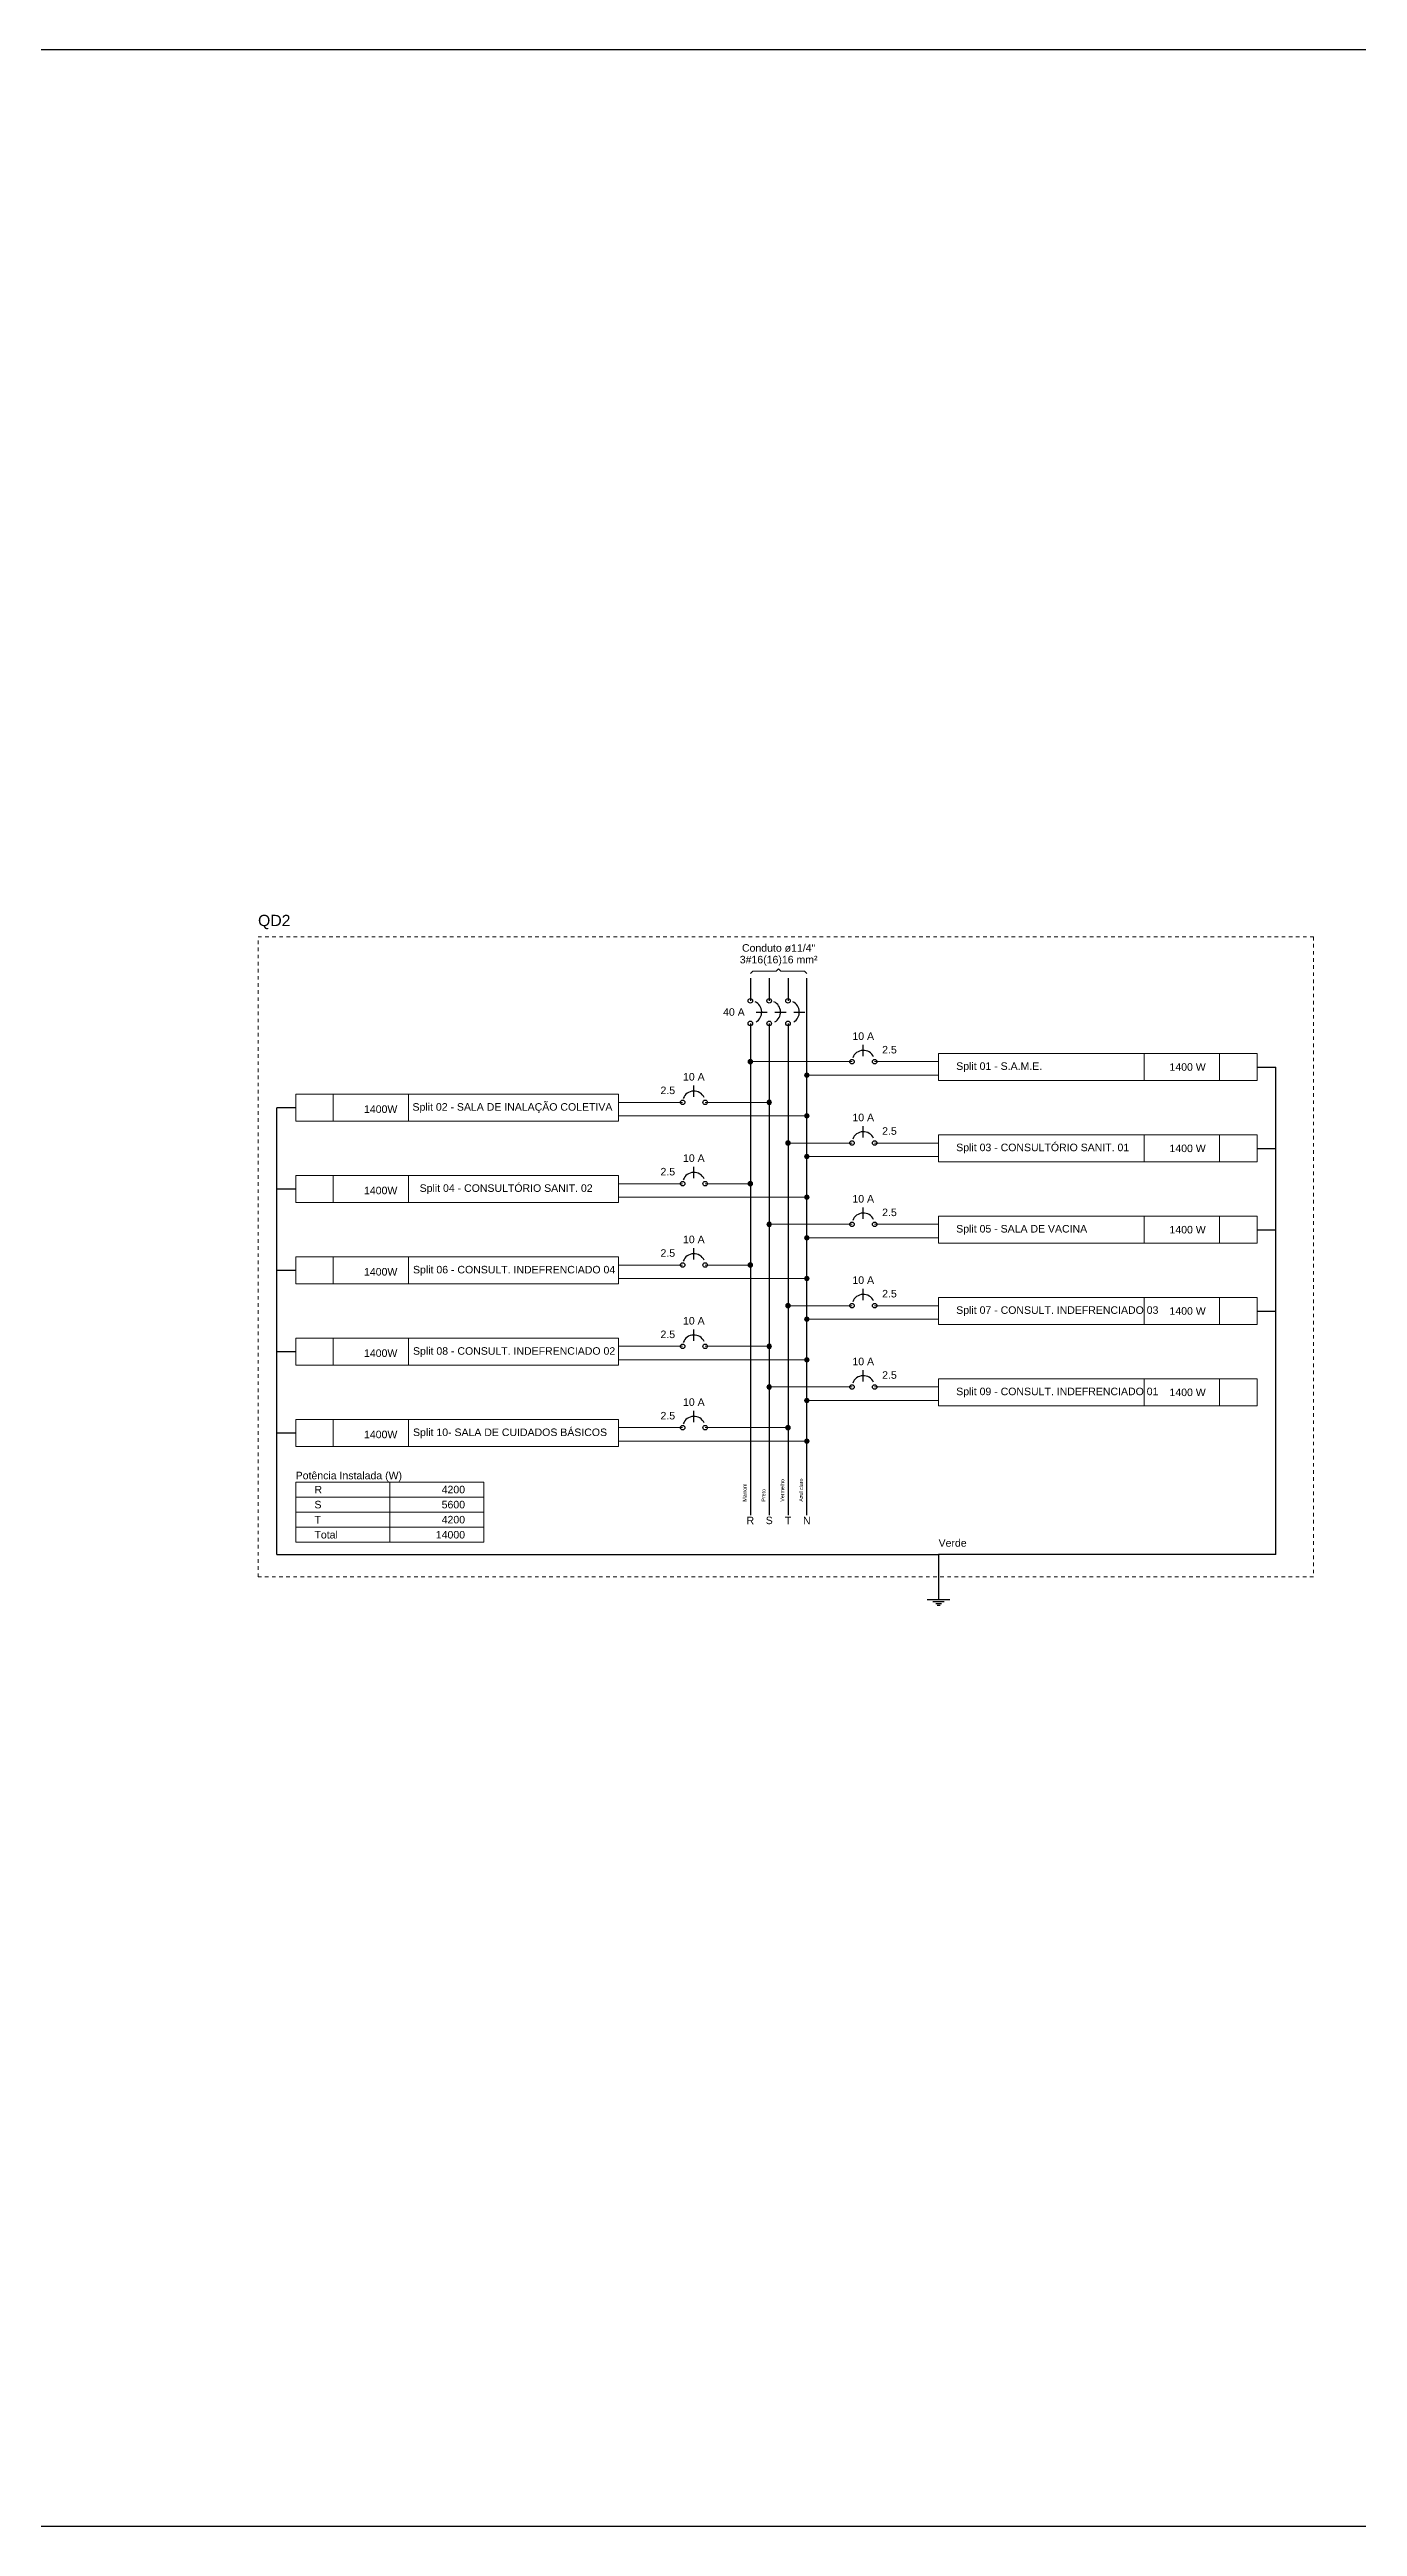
# Model space of a CAD drawing. Header units: millimetres. Extents: x 0 to 356, y -3 to 174.
# Drawn here: x 269.7 to 306.5, y 104.1 to 173.8 of the extents above; entities that cross this region are included whole.
import ezdxf

# ---------------------------------------------------------------- set-up
doc = ezdxf.new("R2010")
doc.units = ezdxf.units.MM
doc.header["$LTSCALE"] = 0.5
doc.header["$MEASUREMENT"] = 0
doc.linetypes.add('DOT2', pattern=[3.175, 0, -3.175])
for name, color, linetype, lineweight in [('DI-Barramento Fase 1', 6, 'Continuous', 30), ('DI-Barramento Fase 2', 6, 'Continuous', 30), ('DI-Barramento Fase 3', 6, 'Continuous', 30), ('DI-Barramento Neutro', 6, 'Continuous', 30), ('DI-Disjuntor', 1, 'Continuous', 30), ('DI-Fios', 3, 'Continuous', 30), ('DI-Linhas do diagrama', 9, 'Continuous', 20), ('DI-Pontilhado', 7, 'Continuous', 20), ('DI-Textos do diagrama', 7, 'Continuous', 20), ('DI-Título do diagrama', 3, 'Continuous', 30)]:
    doc.layers.add(name, color=color, linetype=linetype, lineweight=lineweight)
doc.layers.add('pisos', color=1, linetype='Continuous')
doc.styles.add('Arial', font='arial.ttf')

msp = doc.modelspace()

# ---------------------------------------------------------------- linework, layer by layer
at = {"layer": 'DI-Barramento Fase 1', "linetype": 'Continuous'}
for p, q in [((289.371, 147.689), (289.371, 147.054)), ((289.371, 146.419), (289.371, 132.585))]:
    msp.add_line(p, q, dxfattribs=at)
at = {"layer": 'DI-Barramento Fase 2', "linetype": 'Continuous'}
for p, q in [((289.901, 147.689), (289.901, 147.054)), ((289.901, 146.419), (289.901, 132.585))]:
    msp.add_line(p, q, dxfattribs=at)
at = {"layer": 'DI-Barramento Fase 3', "linetype": 'Continuous'}
for p, q in [((290.43, 147.689), (290.43, 147.054)), ((290.43, 146.419), (290.43, 132.585))]:
    msp.add_line(p, q, dxfattribs=at)
at = {"layer": 'DI-Barramento Neutro', "linetype": 'Continuous'}
msp.add_line((290.96, 132.585), (290.96, 147.689), dxfattribs=at)
at = {"layer": 'DI-Disjuntor', "linetype": 'Continuous'}
for p, q in [((289.53, 146.736), (289.848, 146.736)), ((290.06, 146.736), (290.377, 146.736)), ((290.589, 146.736), (290.907, 146.736)), ((292.548, 145.501), (292.548, 145.819)), ((287.783, 144.358), (287.783, 144.675)), ((292.548, 143.214), (292.548, 143.532)), ((287.783, 142.07), (287.783, 142.388)), ((292.548, 140.927), (292.548, 141.244)), ((287.783, 139.783), (287.783, 140.101)), ((292.548, 138.639), (292.548, 138.957)), ((287.783, 137.495), (287.783, 137.813)), ((292.548, 136.352), (292.548, 136.669)), ((287.783, 135.208), (287.783, 135.526))]:
    msp.add_line(p, q, dxfattribs=at)
for centre in [(289.371, 147.054), (289.901, 147.054), (290.43, 147.054), (289.371, 146.419), (289.901, 146.419), (290.43, 146.419), (292.231, 145.343), (292.866, 145.343), (287.465, 144.199), (288.1, 144.199), (292.231, 143.055), (292.866, 143.055), (287.465, 141.911), (288.1, 141.911), (292.231, 140.768), (292.866, 140.768), (287.465, 139.624), (288.1, 139.624), (292.231, 138.48), (292.866, 138.48), (287.465, 137.337), (288.1, 137.337), (292.231, 136.193), (292.866, 136.193), (287.465, 135.049), (288.1, 135.049)]:
    msp.add_circle(centre, 0.0635, dxfattribs=at)
for centre, start, end in [((289.371, 146.736), 300, 65), ((289.901, 146.736), 300, 65), ((290.43, 146.736), 300, 65), ((292.548, 145.343), 25, 160), ((287.783, 144.199), 25, 160), ((292.548, 143.055), 25, 160), ((287.783, 141.911), 25, 160), ((292.548, 140.768), 25, 160), ((287.783, 139.624), 25, 160), ((292.548, 138.48), 25, 160), ((287.783, 137.337), 25, 160), ((292.548, 136.193), 25, 160), ((287.783, 135.049), 25, 160)]:
    msp.add_arc(centre, 0.318, start, end, dxfattribs=at)
at = {"layer": 'DI-Fios', "linetype": 'Continuous'}
for p, q in [((303.625, 145.19), (304.155, 145.19)), ((304.155, 131.485), (304.155, 145.19)), ((276.049, 131.485), (276.049, 144.046)), ((276.579, 144.046), (276.049, 144.046)), ((303.625, 142.903), (304.155, 142.903)), ((276.579, 141.759), (276.049, 141.759)), ((303.625, 140.615), (304.155, 140.615)), ((276.579, 139.472), (276.049, 139.472)), ((303.625, 138.328), (304.155, 138.328)), ((276.579, 137.184), (276.049, 137.184)), ((276.579, 134.897), (276.049, 134.897)), ((276.049, 131.485), (294.666, 131.485)), ((294.666, 131.485), (294.666, 130.214)), ((304.155, 131.485), (294.666, 131.485)), ((294.349, 130.214), (294.984, 130.214)), ((294.507, 130.161), (294.825, 130.161)), ((294.587, 130.108), (294.746, 130.108)), ((294.627, 130.055), (294.706, 130.055))]:
    msp.add_line(p, q, dxfattribs=at)
at = {"layer": 'DI-Linhas do diagrama', "linetype": 'Continuous'}
for p, q in [((289.371, 145.343), (292.231, 145.343)), ((290.96, 144.961), (294.666, 144.961)), ((292.866, 145.343), (294.666, 145.343)), ((300.448, 144.809), (300.448, 145.571)), ((302.566, 144.809), (302.566, 145.571)), ((277.638, 143.665), (277.638, 144.428)), ((279.756, 143.665), (279.756, 144.428)), ((285.665, 144.199), (287.465, 144.199)), ((285.665, 143.818), (290.96, 143.818)), ((289.901, 144.199), (288.1, 144.199)), ((290.367, 143.055), (292.231, 143.055)), ((292.866, 143.055), (294.666, 143.055)), ((300.448, 142.521), (300.448, 143.284)), ((302.566, 142.521), (302.566, 143.284)), ((277.638, 141.378), (277.638, 142.14)), ((279.756, 141.378), (279.756, 142.14)), ((290.96, 142.674), (294.666, 142.674)), ((285.665, 141.911), (287.465, 141.911)), ((285.665, 141.53), (290.96, 141.53)), ((289.371, 141.911), (288.1, 141.911)), ((289.901, 140.768), (292.231, 140.768)), ((292.866, 140.768), (294.666, 140.768)), ((300.448, 140.234), (300.448, 140.996)), ((302.566, 140.234), (302.566, 140.996)), ((290.96, 140.386), (294.666, 140.386)), ((277.638, 139.09), (277.638, 139.853)), ((279.756, 139.09), (279.756, 139.853)), ((285.665, 139.624), (287.465, 139.624)), ((289.435, 139.624), (288.1, 139.624)), ((285.665, 139.243), (290.96, 139.243)), ((300.448, 137.947), (300.448, 138.709)), ((302.566, 137.947), (302.566, 138.709)), ((290.43, 138.48), (292.231, 138.48)), ((290.96, 138.099), (294.666, 138.099)), ((292.866, 138.48), (294.666, 138.48)), ((277.638, 136.803), (277.638, 137.565)), ((279.756, 136.803), (279.756, 137.565)), ((285.665, 137.337), (287.465, 137.337)), ((289.901, 137.337), (288.1, 137.337)), ((285.665, 136.955), (290.96, 136.955)), ((289.901, 136.193), (292.231, 136.193)), ((292.866, 136.193), (294.666, 136.193)), ((300.448, 135.659), (300.448, 136.422)), ((302.566, 135.659), (302.566, 136.422)), ((277.638, 134.515), (277.638, 135.278)), ((279.756, 134.515), (279.756, 135.278)), ((290.96, 135.812), (294.666, 135.812)), ((285.665, 135.049), (287.465, 135.049)), ((285.665, 134.668), (290.96, 134.668)), ((290.43, 135.049), (288.1, 135.049)), ((279.226, 133.095), (279.226, 133.518)), ((279.226, 132.671), (279.226, 133.095)), ((279.226, 132.248), (279.226, 132.671)), ((279.226, 131.824), (279.226, 132.248))]:
    msp.add_line(p, q, dxfattribs=at)
at = {"layer": 'DI-Linhas do diagrama', "linetype": 'Continuous', "const_width": 0.0635}
for points in [[(289.403, 145.343, 1), (289.34, 145.343, 1)], [(290.992, 144.961, 1), (290.929, 144.961, 1)], [(289.933, 144.199, 1), (289.87, 144.199, 1)], [(290.992, 143.818, 1), (290.929, 143.818, 1)], [(290.462, 143.055, 1), (290.399, 143.055, 1)], [(290.992, 142.674, 1), (290.929, 142.674, 1)], [(289.403, 141.911, 1), (289.34, 141.911, 1)], [(290.992, 141.53, 1), (290.929, 141.53, 1)], [(289.933, 140.768, 1), (289.87, 140.768, 1)], [(290.992, 140.386, 1), (290.929, 140.386, 1)], [(289.403, 139.624, 1), (289.34, 139.624, 1)], [(290.992, 139.243, 1), (290.929, 139.243, 1)], [(290.462, 138.48, 1), (290.399, 138.48, 1)], [(290.992, 138.099, 1), (290.929, 138.099, 1)], [(289.933, 137.337, 1), (289.87, 137.337, 1)], [(290.992, 136.955, 1), (290.929, 136.955, 1)], [(289.933, 136.193, 1), (289.87, 136.193, 1)], [(290.992, 135.812, 1), (290.929, 135.812, 1)], [(290.462, 135.049, 1), (290.399, 135.049, 1)], [(290.992, 134.668, 1), (290.929, 134.668, 1)]]:
    msp.add_lwpolyline(points, format="xyb", close=True, dxfattribs=at)
at = {"layer": 'DI-Linhas do diagrama', "linetype": 'Continuous'}
for points in [[(294.666, 144.809), (294.666, 145.571), (303.625, 145.571), (303.625, 144.809), (294.666, 144.809)], [(276.579, 143.665), (276.579, 144.428), (285.665, 144.428), (285.665, 143.665), (276.579, 143.665)], [(294.666, 142.521), (294.666, 143.284), (303.625, 143.284), (303.625, 142.521), (294.666, 142.521)], [(276.579, 141.378), (276.579, 142.14), (285.665, 142.14), (285.665, 141.378), (276.579, 141.378)], [(294.666, 140.234), (294.666, 140.996), (303.625, 140.996), (303.625, 140.234), (294.666, 140.234)], [(276.579, 139.09), (276.579, 139.853), (285.665, 139.853), (285.665, 139.09), (276.579, 139.09)], [(294.666, 137.947), (294.666, 138.709), (303.625, 138.709), (303.625, 137.947), (294.666, 137.947)], [(276.579, 136.803), (276.579, 137.565), (285.665, 137.565), (285.665, 136.803), (276.579, 136.803)], [(294.666, 135.659), (294.666, 136.422), (303.625, 136.422), (303.625, 135.659), (294.666, 135.659)], [(276.579, 134.515), (276.579, 135.278), (285.665, 135.278), (285.665, 134.515), (276.579, 134.515)], [(276.579, 133.095), (276.579, 133.518), (281.874, 133.518), (281.874, 133.095), (276.579, 133.095)], [(276.579, 132.671), (276.579, 133.095), (281.874, 133.095), (281.874, 132.671), (276.579, 132.671)], [(276.579, 132.248), (276.579, 132.671), (281.874, 132.671), (281.874, 132.248), (276.579, 132.248)], [(276.579, 131.824), (276.579, 132.248), (281.874, 132.248), (281.874, 131.824), (276.579, 131.824)]]:
    msp.add_lwpolyline(points, close=True, dxfattribs=at)
for centre in [(289.371, 145.343), (290.96, 144.961), (289.901, 144.199), (290.96, 143.818), (290.43, 143.055), (290.96, 142.674), (289.371, 141.911), (290.96, 141.53), (289.901, 140.768), (290.96, 140.386), (289.371, 139.624), (290.96, 139.243), (290.43, 138.48), (290.96, 138.099), (289.901, 137.337), (290.96, 136.955), (289.901, 136.193), (290.96, 135.812), (290.43, 135.049), (290.96, 134.668)]:
    msp.add_circle(centre, 0.0635, dxfattribs=at)
at = {"layer": 'DI-Pontilhado', "linetype": 'DOT2', "ltscale": 0.05}
msp.add_lwpolyline([(275.52, 130.85), (275.52, 148.854), (305.214, 148.854), (305.214, 130.85), (275.52, 130.85)], close=True, dxfattribs=at)
at = {"layer": 'DI-Textos do diagrama', "linetype": 'Continuous'}
for p, q in [((289.371, 147.822), (289.437, 147.888)), ((289.437, 147.888), (290.099, 147.888)), ((290.099, 147.888), (290.166, 147.954)), ((290.166, 147.954), (290.232, 147.888)), ((290.232, 147.888), (290.894, 147.888)), ((290.894, 147.888), (290.96, 147.822))]:
    msp.add_line(p, q, dxfattribs=at)
at = {"layer": 'pisos'}
msp.add_lwpolyline([(127.381, 173.81), (356.443, 173.81), (356.443, 104.145), (127.381, 104.145)], close=True, dxfattribs=at)

# ---------------------------------------------------------------- texts
at = {"layer": 'DI-Barramento Fase 1', "insert": (289.265, 132.968), "char_height": 0.1059, "width": 0.76248, "attachment_point": 7, "rotation": 90.00021, "line_spacing_factor": 0.798, "style": 'Arial'}
msp.add_mtext('Marrom', dxfattribs=at)
at = {"layer": 'DI-Barramento Fase 1', "insert": (289.371, 132.332), "char_height": 0.212, "width": 0.25416, "attachment_point": 8, "line_spacing_factor": 0.798, "style": 'Arial'}
msp.add_mtext('R', dxfattribs=at)
at = {"layer": 'DI-Barramento Fase 2', "insert": (289.795, 132.968), "char_height": 0.1059, "width": 0.6354, "attachment_point": 7, "rotation": 90.00021, "line_spacing_factor": 0.798, "style": 'Arial'}
msp.add_mtext('Preto', dxfattribs=at)
at = {"layer": 'DI-Barramento Fase 2', "insert": (289.901, 132.332), "char_height": 0.212, "width": 0.25416, "attachment_point": 8, "line_spacing_factor": 0.798, "style": 'Arial'}
msp.add_mtext('S', dxfattribs=at)
at = {"layer": 'DI-Barramento Fase 3', "insert": (290.324, 132.968), "char_height": 0.1059, "width": 1.01664, "attachment_point": 7, "rotation": 90.00021, "line_spacing_factor": 0.798, "style": 'Arial'}
msp.add_mtext('Vermelho', dxfattribs=at)
at = {"layer": 'DI-Barramento Fase 3', "insert": (290.43, 132.332), "char_height": 0.212, "width": 0.25416, "attachment_point": 8, "line_spacing_factor": 0.798, "style": 'Arial'}
msp.add_mtext('T', dxfattribs=at)
at = {"layer": 'DI-Barramento Neutro', "insert": (290.854, 132.968), "char_height": 0.1059, "width": 1.2708, "attachment_point": 7, "rotation": 90.00021, "line_spacing_factor": 0.798, "style": 'Arial'}
msp.add_mtext('Azul claro', dxfattribs=at)
at = {"layer": 'DI-Barramento Neutro', "insert": (290.96, 132.332), "char_height": 0.212, "width": 0.25416, "attachment_point": 8, "line_spacing_factor": 0.798, "style": 'Arial'}
msp.add_mtext('N', dxfattribs=at)
at = {"layer": 'DI-Fios', "insert": (294.666, 131.697), "char_height": 0.2118, "width": 1.2708, "attachment_point": 7, "line_spacing_factor": 0.798, "style": 'Arial'}
msp.add_mtext('Verde', dxfattribs=at)
at = {"layer": 'DI-Linhas do diagrama', "line_spacing_factor": 0.798, "style": 'Arial'}
for s, insert, char_height, width, attachment_point in [('R', (277.108, 133.2), 0.212, 0.25416, 7), (' 4200', (281.344, 133.2), 0.2118, 1.52496, 9), ('T', (277.108, 132.353), 0.212, 0.25416, 7), ('S', (277.108, 132.777), 0.212, 0.25416, 7), ('  4200', (281.344, 132.353), 0.2118, 1.52496, 9), ('  5600', (281.344, 132.777), 0.2118, 1.52496, 9), ('Total', (277.108, 131.929), 0.2118, 1.2708, 7), ('14000', (281.344, 131.929), 0.2118, 1.52496, 9)]:
    msp.add_mtext(s, dxfattribs=dict(at, insert=insert, char_height=char_height, width=width, attachment_point=attachment_point))
at = {"layer": 'DI-Textos do diagrama', "char_height": 0.2118, "line_spacing_factor": 0.798, "style": 'Arial'}
for s, insert, width, attachment_point in [('Conduto ø11/4"', (290.166, 148.43), 2.79576, 8), ('3#16(16)16 mm²', (290.166, 148.044), 4.32072, 8), (' 40 A', (289.212, 146.63), 1.2708, 9), ('    10 A', (291.913, 145.952), 2.03328, 7), ('2.5', (293.078, 145.571), 0.76248, 7), ('    10 A', (287.147, 144.808), 2.03328, 7), ('Split 01 - S.A.M.E.', (295.162, 145.048), 6.09984, 7), ('    1400 W', (301.507, 145.084), 2.03328, 8), ('Split 02 - SALA DE INALAÇÃO COLETIVA', (279.866, 143.899), 6.09984, 7), ('2.5', (287.253, 144.427), 0.76248, 9), ('1400W', (278.502, 143.899), 6.09984, 7), ('    10 A', (291.913, 143.665), 2.03328, 7), ('2.5', (293.078, 143.284), 0.76248, 7), ('Split 03 - CONSULTÓRIO SANIT. 01', (295.162, 142.761), 6.09984, 7), ('    1400 W', (301.507, 142.796), 2.03328, 8), ('2.5', (287.253, 142.14), 0.76248, 9), ('    10 A', (287.147, 142.521), 2.03328, 7), ('1400W', (278.502, 141.611), 6.09984, 7), ('Split 04 - CONSULTÓRIO SANIT. 02', (280.067, 141.617), 6.09984, 7), ('    10 A', (291.913, 141.377), 2.03328, 7), ('2.5', (293.078, 140.996), 0.76248, 7), ('Split 05 - SALA DE VACINA', (295.162, 140.473), 6.09984, 7), ('    1400 W', (301.507, 140.509), 2.03328, 8), ('2.5', (287.253, 139.852), 0.76248, 9), ('    10 A', (287.147, 140.234), 2.03328, 7), ('1400W', (278.502, 139.324), 6.09984, 7), ('Split 06 - CONSULT. INDEFRENCIADO 04', (279.88, 139.324), 6.09984, 7), ('    10 A', (291.913, 139.09), 2.03328, 7), ('2.5', (293.078, 138.709), 0.76248, 7), ('    10 A', (287.147, 137.946), 2.03328, 7), ('Split 07 - CONSULT. INDEFRENCIADO 03', (295.162, 138.186), 6.09984, 7), ('    1400 W', (301.507, 138.222), 2.03328, 8), ('1400W', (278.502, 137.036), 6.09984, 7), ('Split 08 - CONSULT. INDEFRENCIADO 02', (279.88, 137.036), 6.09984, 7), ('2.5', (287.253, 137.565), 0.76248, 9), ('    10 A', (291.913, 136.802), 2.03328, 7), ('2.5', (293.078, 136.421), 0.76248, 7), ('    10 A', (287.147, 135.659), 2.03328, 7), ('Split 09 - CONSULT. INDEFRENCIADO 01', (295.162, 135.898), 6.09984, 7), ('    1400 W', (301.507, 135.934), 2.03328, 8), ('2.5', (287.253, 135.277), 0.76248, 9), ('1400W', (278.502, 134.749), 6.09984, 7), ('Split 10- SALA DE CUIDADOS BÁSICOS', (279.88, 134.749), 6.09984, 7), ('Potência Instalada (W)', (276.579, 133.534), 5.59152, 7)]:
    msp.add_mtext(s, dxfattribs=dict(at, insert=insert, width=width, attachment_point=attachment_point))
at = {"layer": 'DI-Título do diagrama', "insert": (275.52, 149.068), "char_height": 0.3177, "width": 6.86232, "attachment_point": 7, "line_spacing_factor": 0.798, "style": 'Arial'}
msp.add_mtext('QD2', dxfattribs=at)

doc.saveas('drawing.dxf')
